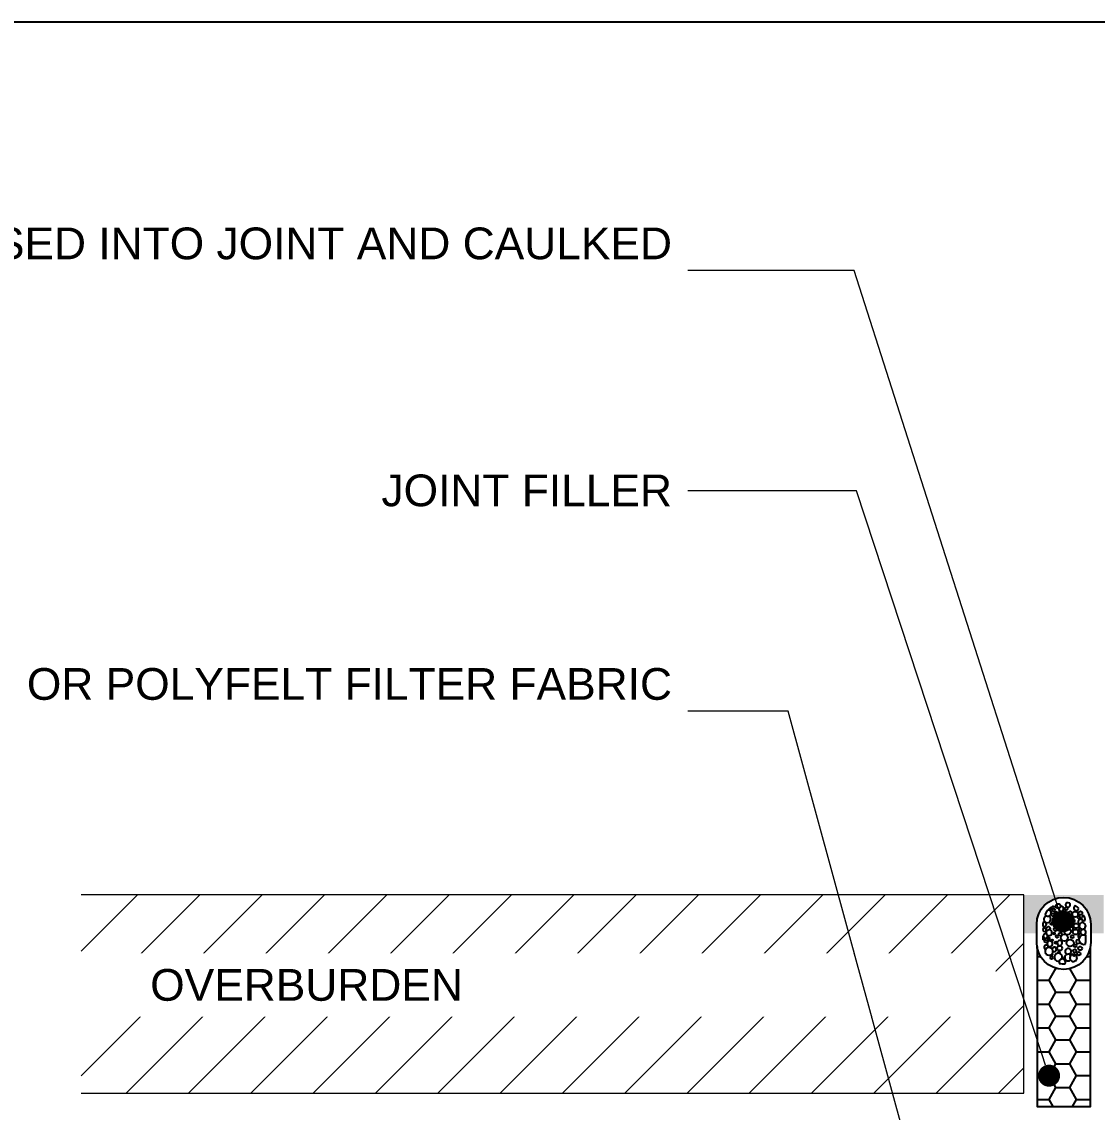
# Model space of a CAD drawing. Header units: inches. Extents: x 0 to 703, y 0 to 93.
# Drawn here: x 615.69 to 627.89, y 80.23 to 92.61 of the extents above; entities that cross this region are included whole.
import ezdxf
from ezdxf import colors
from ezdxf.entities.mleader import LeaderData, LeaderLine
from ezdxf.math import Vec2, Vec3

# ---------------------------------------------------------------- set-up
doc = ezdxf.new("R2010")
doc.units = ezdxf.units.IN
doc.header["$MEASUREMENT"] = 0
doc.layers.get('Defpoints').update_dxf_attribs({"color": 103})
doc.layers.add('BP Insulation Border', color=8, linetype='Continuous')
doc.layers.add('BP Insulation Foam', color=9, linetype='Continuous')
for name, color, linetype, lineweight in [('BP Mastic', 191, 'Continuous', 0), ('BP Others', 190, 'Continuous', 0), ('BP Text', 20, 'Continuous', 0)]:
    doc.layers.add(name, color=color, linetype=linetype, lineweight=lineweight)
doc.styles.get("Standard").update_dxf_attribs({"font": 'ARIALN.TTF'})

# ---------------------------------------------------------------- blocks, each defined once
blk = doc.blocks.new('_Dot')
at = {"color": 0, "linetype": 'ByBlock', "lineweight": -2}
blk.add_line((-0.5, 0), (-1, 0), dxfattribs=at)
at = {"color": 0, "linetype": 'ByBlock', "const_width": 0.5}
blk.add_lwpolyline([(-0.25, 0, 1), (0.25, 0, 1)], format="xyb", close=True, dxfattribs=at)

msp = doc.modelspace()

# ---------------------------------------------------------------- hatches: boundary and pattern name
at = {"layer": 'BP Insulation Foam'}
h = msp.add_hatch(dxfattribs=at)
h.set_pattern_fill('HONEY', color=256, scale=1.25)
h.set_pattern_definition([(0, (0, 0), (0.234375, 0.1353164693413185), [0.15625, -0.3125]), (120, (0, 0), (-0.2343749999999999, 0.1353164693413186), [0.15625, -0.3124999999999999]), (59.99999999999999, (0, 0), (5.204170427930421e-17, 0.2706329386826371), [-0.3125, 0.15625])])
h.paths.add_polyline_path([(627.2072735513668, 80.3002780812854), (627.8133042514976, 80.3002780812854), (627.8133042514976, 82.11445743734063, -0.8547336146968231), (627.2072735513668, 82.11445743734055)])
at = {"layer": 'BP Mastic'}
h = msp.add_hatch(color=256, dxfattribs=at)
h.dxf.hatch_style = 1
edge = h.paths.add_edge_path()
edge.add_line((627.0576706746921, 82.2654584846362), (627.2035330130342, 82.2654584846362))
edge.add_line((627.2035330130342, 82.2654584846362), (627.2035330130342, 82.36510607454524))
edge.add_arc((627.5102889014322, 82.36510607454525), 0.3067558883980155, 1.9895196601282805e-12, 180.000000000002, ccw=False)
edge.add_line((627.8170447898302, 82.36510607454525), (627.8170447898302, 82.2654584846362))
edge.add_line((627.8170447898302, 82.26545848463621), (627.9629071281724, 82.26545848463621))
edge.add_line((627.9629071281724, 82.26545848463621), (627.9629071281724, 82.69988095796015))
edge.add_line((627.9629071281724, 82.69988095796015), (627.0576706746921, 82.69988095796015))
edge.add_line((627.057670674692, 82.69988095796015), (627.057670674692, 82.2654584846362))
at = {"layer": 'BP Others'}
h = msp.add_hatch(dxfattribs=at)
h.set_pattern_fill('ANSI31', color=256, scale=4)
h.set_pattern_definition([(45, (327.0752375277716, 97.5380164927764), (-0.3535533905932737, 0.3535533905932738), [])])
h.paths.add_polyline_path([(616.3608632266896, 82.69988095796015), (616.3608632266896, 80.44988095796015), (627.057670674692, 80.44988095796015), (627.057670674692, 82.69988095796015)])

# ---------------------------------------------------------------- linework, layer by layer
at = {"layer": 'BP Insulation Border'}
msp.add_lwpolyline([(627.2035330130342, 82.36510607454524, -0.9999999999999999), (627.8170447898302, 82.36510607454524), (627.8170447898302, 82.16221592026855, -0.9999999999999999), (627.2035330130342, 82.16221592026855)], format="xyb", close=True, dxfattribs=at)
msp.add_lwpolyline([(627.2072735513668, 82.11445743734063), (627.2072735513668, 80.3002780812854), (627.8133042514976, 80.3002780812854), (627.8133042514976, 82.11445743734063)], dxfattribs=at)
at = {"layer": 'BP Insulation Foam', "linetype": 'Continuous'}
for p, q in [((627.2731423197405, 82.37041362548118), (627.2731423197405, 82.34653346097647)), ((627.2731423197405, 82.30896456837905), (627.2731423197405, 82.2977221865186)), ((627.7586455076769, 82.35460189572424), (627.7586455076769, 82.34291484755678)), ((627.2731423197405, 82.23040716596137), (627.2731423197405, 82.18971691874353)), ((627.7586455076769, 82.29326172265284), (627.7586455076769, 82.26040841095292)), ((627.7586455076769, 82.24813096106095), (627.7586455076769, 82.15958297010015))]:
    msp.add_line(p, q, dxfattribs=at)
for centre, radius in [((627.3878750497837, 82.55692382948794), 0.01395757785529703), ((627.4458327547097, 82.57318675588228), 0.02696596742909953), ((627.5387837909118, 82.54282929327954), 0.01753661231276164), ((627.3865571828641, 82.47761249492407), 0.01696313145295194), ((627.397716924205, 82.52656636688519), 0.01413689443147209), ((627.4272425474693, 82.43874656435581), 0.02059970676615204), ((627.428832305674, 82.48925521630568), 0.01877582453033772), ((627.4983598530788, 82.39973723434316), 0.03142215334703037), ((627.5387837909118, 82.49404051409654), 0.01533548880420426), ((627.5861897072436, 82.40542762235809), 0.0464323269120531), ((627.5814924713759, 82.49624084913465), 0.01862835421057654), ((627.6402079197228, 82.4799410392004), 0.03169533272734535), ((627.6809441992208, 82.44850432019241), 0.01419813230648508), ((627.6995344064612, 82.49404051409654), 0.02131299485653567), ((627.3716182569194, 82.37198802533054), 0.01295136209162922), ((627.3912544187318, 82.39378490097647), 0.01255456036534608), ((627.4170892160045, 82.30995730702888), 0.02008939916662469), ((627.4523184850127, 82.37282800248957), 0.01991631583372395), ((627.4956660361028, 82.31764469292742), 0.01933167396757468), ((627.5533626775833, 82.28475267594659), 0.0370140299713842), ((627.6442348879153, 82.27903232516732), 0.02988244686780335), ((627.6514469681005, 82.34910662221344), 0.02777748132121201), ((627.3090527910462, 82.1749017390022), 0.01646814531427707), ((627.341327520142, 82.20609785273156), 0.01001061386373168), ((627.3795113290624, 82.18421591610749), 0.009314177105288413), ((627.4004665776597, 82.2618712728295), 0.01015592787330605), ((627.4241350698062, 82.15860192906794), 0.01397126565793233), ((627.433642146511, 82.22897925584866), 0.01430087694818807), ((627.4734560464176, 82.25407224439715), 0.01877582453033768), ((627.517302276658, 82.21467837890047), 0.04014623886437091), ((627.5838410893098, 82.1539448405153), 0.04029080614417193), ((627.6049786507147, 82.22612971308129), 0.01629980993425444), ((627.4640615746821, 82.09573123360725), 0.02804106029624066), ((627.635510683855, 82.06546015801507), 0.01877582453033772), ((627.6384652237673, 82.12172267873726), 0.01601652840297189), ((627.6817377048777, 82.03305724165848), 0.0200731194321856), ((627.6965747501358, 82.09340268933093), 0.02210378605412904), ((627.3730896443168, 81.98612647406202), 0.01364351258405483), ((627.6284648300534, 82.01888927248862), 0.01255456036534597)]:
    msp.add_circle(centre, radius, dxfattribs=at)
for centre, radius, start, end in [((627.5158939137086, 82.37041362548118), 0.2427515939681807, 128.0300160919231, 154.3556336933985), ((627.3452269272909, 82.55150285402317), 0.02341542375704058, 240.9898794754286, 25.6158616044704), ((627.4819196275881, 82.54391348837248), 0.02706692487405332, 171.5739445588531, 110.328899998907), ((627.5573739981521, 82.5872812920907), 0.02730268986506619, 117.7103383705761, 40.63339854358372), ((627.5158939137086, 82.37041362548118), 0.2427515939681807, 75.15360923793075, 83.19012767623558), ((627.6546992007637, 82.55258704911613), 0.02952562326419014, 118.2225775461149, 347.1669437377778), ((627.5158939137086, 82.37041362548118), 0.2427515939681807, 46.33896962804482, 59.05055165584462), ((627.3231444986494, 82.42405597656867), 0.03958525269747518, 105.2007397485372, 65.93079982988216), ((627.3288238032553, 82.4972930993754), 0.03854165501618936, 214.4824111919161, 54.86322273249007), ((627.4956660361028, 82.44921276085076), 0.03578127755291776, 312.3113206998286, 233.9217446483264), ((627.7012719860036, 82.39611344525281), 0.02721742213831032, 336.3307991426889, 251.9575800249944), ((627.7389019041468, 82.43549397907694), 0.0269527549817879, 86.508087271725, 306.0295383062739), ((627.5158939137086, 82.37041362548118), 0.2427515939681807, 10.27091785210155, 22.26670772589836), ((627.2894005428095, 82.36483758685645), 0.02448205141717914, 228.3876450072232, 130.5254826352573), ((627.5158939137086, 82.37041362548118), 0.2427515939681807, 176.9223445336017, 180), ((627.2917570714378, 82.30334337744883), 0.01944496768385748, 196.8030070952687, 163.1969929047313), ((627.3348875883188, 82.31461439558153), 0.02375449156426077, 326.1425901893159, 237.7027348223985), ((627.3442123522161, 82.27045179899841), 0.03263055775276218, 235.4303482640874, 208.1364485421943), ((627.5932355610453, 82.31461439558153), 0.02335790666499162, 261.4261518109543, 172.2346172166378), ((627.6965747501358, 82.3006431299236), 0.01644032553713591, 5.47723404139536, 286.2627394897868), ((627.7224987801112, 82.34875837164051), 0.03661601681538488, 9.183057889168158, 350.8169421108319), ((627.731699465285, 82.27683506680287), 0.03155826711010801, 31.36702510407804, 328.632974895922), ((627.2704955594393, 82.21006204235245), 0.02051656391198644, 277.4121579326322, 82.58784206736784), ((627.3031029817646, 82.23371720801693), 0.02465439248996337, 240.3050560836454, 191.6132163795508), ((627.3524117667446, 82.1454045895362), 0.03202777495366138, 240.5191923104705, 211.941956893403), ((627.4640615746821, 82.1539448405153), 0.02833459159994019, 185.9024982756183, 160.7914935909433), ((627.6707399528632, 82.17024465044956), 0.02164451376059597, 56.67979034638701, 343.0444628179865), ((627.7012719860036, 82.23311534591025), 0.0281463317493964, 83.72628135511773, 233.2944997867349), ((627.7389913281665, 82.1949002884427), 0.05674320469991481, 110.7085495883562, 289.535054191311), ((627.7389913281665, 82.1949002884427), 0.05674320469991481, 69.734513465429, 79.4628373689731), ((627.3137500269139, 82.10504541071253), 0.02607895702788739, 354.8941482622208, 250.750949277705), ((627.3436634339256, 82.05866898209976), 0.04423115235108777, 224.4883236940419, 196.2458067609359), ((627.4029975084013, 82.08175996794932), 0.02432808871393657, 231.0290675411911, 171.4998282637888), ((627.4552783870663, 82.0416377678274), 0.01287078925336918, 324.9223435428769, 201.5433643517426), ((627.560354909971, 82.0584745251861), 0.03524259745429615, 290.5841881962035, 249.7769962867528), ((627.5158939137086, 82.15958297010015), 0.2427515939681807, 355.7098518400298, 0), ((627.5158939137086, 82.15958297010015), 0.2427515939681807, 207.8191968218657, 212.9149336331093), ((627.3677682393931, 82.0258749053176), 0.01825092926586718, 215.036883524451, 37.5975187520915), ((627.4495087229183, 81.99301478620356), 0.04433271853938311, 333.9798111157661, 282.3536032793749), ((627.4934986111577, 81.93704672125034), 0.03675496665595808, 326.9034632722535, 201.6031226418738), ((627.4898963719547, 81.98163256406747), 0.01498846390167585, 323.9078039301804, 75.1710632442691), ((627.5605747577684, 81.9887245231191), 0.03871998450590017, 40.27355558076628, 313.0095246226934), ((627.6198909011028, 81.98524364969751), 0.04122340549544412, 92.02294431761835, 283.9804114582194), ((627.5158939137086, 82.15958297010015), 0.2427515939681807, 297.9976439040882, 303.6362458884062), ((627.6198909011028, 81.98524364969751), 0.04122340549544412, 317.6534783342751, 59.38419627902307), ((627.5158939137086, 82.15958297010015), 0.2427515939681807, 256.5244578361652, 271.9821280779611)]:
    msp.add_arc(centre, radius, start, end, dxfattribs=at)
at = {"layer": 'BP Others'}
msp.add_lwpolyline([(616.3608632266896, 80.44988095796015), (627.057670674692, 80.44988095796015), (627.057670674692, 82.69988095796015), (616.3608632266896, 82.69988095796015)], dxfattribs=at)

# ---------------------------------------------------------------- leaders
at = {"layer": 'BP Text'}
ml = msp.add_multileader_mtext('Standard', dxfattribs=at)
ml.set_content('{\\fArial|b0|i0|c0|p34;BACKER ROD COMPRESSED INTO JOINT AND CAULKED}', color=256)
ml.set_leader_properties(color=256, lineweight=0)
ml.set_arrow_properties(name='DOT')
ml.build(insert=Vec2(0, 0))
ml.multileader.update_dxf_attribs({"text_left_attachment_type": 2, "text_right_attachment_type": 2, "dogleg_length": 0.36, "arrow_head_size": 0.25, "scale": 4})
ctx = ml.context
ctx.base_point, ctx.scale, ctx.char_height, ctx.arrow_head_size, ctx.landing_gap_size, ctx.plane_origin = Vec3(615.9066480720514, 89.785239338453), 4, 0.36, 0.25, 0.18, Vec3(599.5236115101218, 96.28183968236361)
ctx.left_attachment, ctx.right_attachment, ctx.text_align_type = 2, 2, 2
notes = []
notes.append((ctx, [(1, (1, 1, 0), (625.133347374964, 89.785239338453), (-1, 0), 1.888199985040811, [(0, [(627.4983598530788, 82.39973723434316)], 0, [])])]))
ctx.mtext.insert, ctx.mtext.width, ctx.mtext.alignment, ctx.mtext.flow_direction = Vec3(623.0651473899231, 90.27469363586091), 7.92452115984122, 3, 5
for ctx, leaders in notes:
    for number, flags, end, landing, length, lines in leaders:
        leader = LeaderData()
        leader.index, (leader.has_last_leader_line, leader.has_dogleg_vector, leader.attachment_direction) = number, flags
        leader.last_leader_point, leader.dogleg_vector, leader.dogleg_length = Vec3(end), Vec3(landing), length
        for number, points, colour, breaks in lines:
            line = LeaderLine()
            line.index, line.vertices, line.color, line.breaks = number, Vec3.list(points), colors.encode_raw_color(colour), breaks
            leader.lines.append(line)
        ctx.leaders.append(leader)

# ---------------------------------------------------------------- next in the draw order: leaders
ml = msp.add_multileader_mtext('Standard', dxfattribs=at)
ml.set_content('\\A1;{\\fArial|b0|i0|c0|p34;OVERBURDEN}', color=256)
ml.set_leader_properties(color=256, lineweight=0)
ml.set_arrow_properties(name='DOT')
ml.build(insert=Vec2(0, 0))
ml.multileader.update_dxf_attribs({"text_left_attachment_type": 2, "text_right_attachment_type": 2, "dogleg_length": 0.36, "arrow_head_size": 0.25, "scale": 4})
ctx = ml.context
ctx.base_point, ctx.scale, ctx.char_height, ctx.arrow_head_size, ctx.landing_gap_size, ctx.plane_origin = Vec3(616.99637522591, 81.67266754354837), 4, 0.36, 0.25, 0.18, Vec3(630.0799353724835, 86.52757278562086)
ctx.left_attachment, ctx.right_attachment, ctx.text_align_type = 2, 2, 1
notes = []
notes.append((ctx, [(0, (0, 0, 0), (0, 0), (1, 0), 1, [])]))
ctx.mtext.insert, ctx.mtext.width, ctx.mtext.defined_height, ctx.mtext.alignment, ctx.mtext.flow_direction = Vec3(618.9180532613807, 81.85892948079257), 3.820270823934749, 0.2758408155484444, 2, 5
ctx.mtext.has_bg_fill, ctx.mtext.bg_color, ctx.mtext.bg_scale_factor, ctx.mtext.bg_transparency, ctx.mtext.use_window_bg_color = 1, -1027028792, 1.5, 0, 1
for ctx, leaders in notes:
    for number, flags, end, landing, length, lines in leaders:
        leader = LeaderData()
        leader.index, (leader.has_last_leader_line, leader.has_dogleg_vector, leader.attachment_direction) = number, flags
        leader.last_leader_point, leader.dogleg_vector, leader.dogleg_length = Vec3(end), Vec3(landing), length
        for number, points, colour, breaks in lines:
            line = LeaderLine()
            line.index, line.vertices, line.color, line.breaks = number, Vec3.list(points), colors.encode_raw_color(colour), breaks
            leader.lines.append(line)
        ctx.leaders.append(leader)

# ---------------------------------------------------------------- next in the draw order: linework, layer by layer
at = {"layer": 'Defpoints'}
msp.add_lwpolyline([(600.3626404320196, 92.60956277359135), (648.256716358291, 92.60956277359135), (648.256716358291, 69.61325846050862), (600.3626404320196, 69.61325846050862)], close=True, dxfattribs=at)

# ---------------------------------------------------------------- next in the draw order: leaders
at = {"layer": 'BP Text'}
ml = msp.add_multileader_mtext('Standard', dxfattribs=at)
ml.set_content('{\\fArial|b0|i0|c0|p34;JOINT FILLER}', color=256)
ml.set_leader_properties(color=256, lineweight=0)
ml.set_arrow_properties(name='DOT')
ml.build(insert=Vec2(0, 0))
ml.multileader.update_dxf_attribs({"text_left_attachment_type": 2, "text_right_attachment_type": 2, "dogleg_length": 0.36, "arrow_head_size": 0.25, "scale": 4})
ctx = ml.context
ctx.base_point, ctx.scale, ctx.char_height, ctx.arrow_head_size, ctx.landing_gap_size, ctx.plane_origin = Vec3(619.607575766458, 87.285239338453), 4, 0.36, 0.25, 0.18, Vec3(606.1821941873068, 94.52723962564424)
ctx.left_attachment, ctx.right_attachment, ctx.text_align_type = 2, 2, 2
notes = []
notes.append((ctx, [(1, (1, 1, 0), (625.1572183364874, 87.285239338453), (-1, 0), 1.912070946564197, [(0, [(627.3437499999999, 80.6486157274257)], 0, [])])]))
ctx.mtext.insert, ctx.mtext.alignment, ctx.mtext.flow_direction = Vec3(623.0651473899231, 87.4715012756972), 3, 5
ml = msp.add_multileader_mtext('Standard', dxfattribs=at)
ml.set_content('\\A1;{\\fArial|b0|i0|c0|p34;DRAINAGE MAT (OPTIONAL) OR POLYFELT FILTER FABRIC}', color=256)
ml.set_leader_properties(color=256, lineweight=0)
ml.set_arrow_properties(name='DOT')
ml.build(insert=Vec2(0, 0))
ml.multileader.update_dxf_attribs({"text_left_attachment_type": 2, "text_right_attachment_type": 2, "dogleg_length": 0.36, "arrow_head_size": 0.25, "scale": 4})
ctx = ml.context
ctx.base_point, ctx.scale, ctx.char_height, ctx.arrow_head_size, ctx.landing_gap_size, ctx.plane_origin = Vec3(615.190331564548, 84.785239338453), 4, 0.36, 0.25, 0.18, Vec3(597.5176787285598, 92.52198307023706)
ctx.left_attachment, ctx.right_attachment, ctx.text_align_type = 2, 2, 2
notes.append((ctx, [(1, (1, 1, 0), (624.3840891376408, 84.785239338453), (-1, 0), 1.138941747717635, [(0, [(626.3490866784109, 77.59471959583425)], 0, [])])]))
ctx.mtext.insert, ctx.mtext.width, ctx.mtext.alignment, ctx.mtext.flow_direction = Vec3(623.0651473899231, 85.27469363586091), 8.781756796316245, 3, 5
for ctx, leaders in notes:
    for number, flags, end, landing, length, lines in leaders:
        leader = LeaderData()
        leader.index, (leader.has_last_leader_line, leader.has_dogleg_vector, leader.attachment_direction) = number, flags
        leader.last_leader_point, leader.dogleg_vector, leader.dogleg_length = Vec3(end), Vec3(landing), length
        for number, points, colour, breaks in lines:
            line = LeaderLine()
            line.index, line.vertices, line.color, line.breaks = number, Vec3.list(points), colors.encode_raw_color(colour), breaks
            leader.lines.append(line)
        ctx.leaders.append(leader)

doc.saveas('drawing.dxf')
